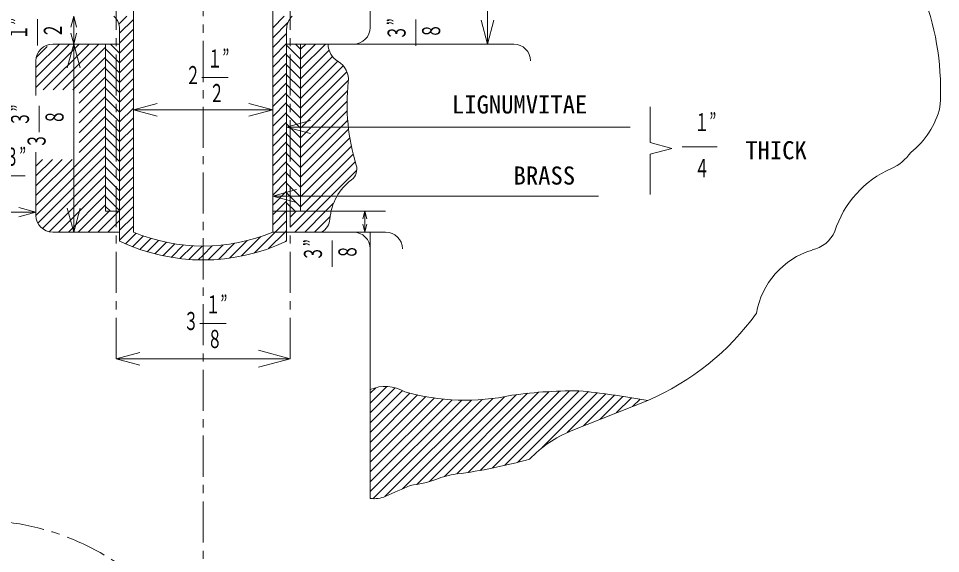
# Model space of a CAD drawing. Units: millimetres, scale not verified. Extents: x -6153 to 6153, y -4352 to 4352.
# Drawn here: x 2449 to 4131, y 1168 to 2144 of the extents above; entities that cross this region are included whole.
import ezdxf
from ezdxf.enums import TextEntityAlignment as Align

# ---------------------------------------------------------------- set-up
doc = ezdxf.new("R2010")
doc.units = ezdxf.units.MM
doc.header["$LTSCALE"] = 15
doc.linetypes.add('CHAIN1', pattern=[8, 5, -1, 1, -1])
for name, color, linetype, lineweight in [('0-0_0', 3, 'Continuous', 18), ('0-1_芯', 4, 'CHAIN1', 18), ('0-2_寸法', 2, 'Continuous', 18)]:
    doc.layers.add(name, color=color, linetype=linetype, lineweight=lineweight)
doc.styles.add('ＭＳ ゴシック', font='')
doc.styles.get('ＭＳ ゴシック').set_extended_font_data('MS Gothic')

msp = doc.modelspace()

# ---------------------------------------------------------------- linework, layer by layer
at = {"layer": '0-0_0'}
for p, q in [((3090.96, 2127.39), (3090.96, 3564.31)), ((2659.16, 2165.86), (2659.16, 1754.01)), ((2913.16, 2165.55), (2913.16, 1754.01)), ((2632.57, 2133.39), (2646.89, 2147.71)), ((2633.76, 2116.62), (2659.16, 2142.02)), ((2913.16, 2126.61), (2934.25, 2147.71)), ((2913.16, 2108.65), (2940.72, 2136.21)), ((2633.76, 2098.66), (2659.16, 2124.06)), ((2633.76, 2124.01), (2633.76, 1737.52)), ((2938.56, 2124.01), (2938.56, 1737.52)), ((2633.76, 2080.7), (2659.16, 2106.1)), ((2913.16, 2090.69), (2938.56, 2116.09)), ((2481.36, 2018.1), (2560.17, 2096.91)), ((2481.36, 2054.02), (2524.24, 2096.91)), ((2481.36, 2036.06), (2542.2, 2096.91)), ((2481.99, 2072.62), (2501.77, 2092.39)), ((2494.56, 2013.34), (2578.13, 2096.91)), ((2633.76, 2096.91), (2511.84, 2096.91)), ((2512.52, 2013.34), (2596.09, 2096.91)), ((2530.48, 2013.34), (2608.36, 2091.22)), ((2608.36, 2096.91), (2608.36, 1792.11)), ((2608.36, 2088.14), (2633.76, 2062.74)), ((2633.76, 2080.7), (2617.55, 2096.91)), ((2633.76, 2062.74), (2659.16, 2088.14)), ((2913.16, 2072.73), (2938.56, 2098.13)), ((2938.56, 2096.91), (3060.48, 2096.91)), ((2938.56, 2095.05), (2963.96, 2069.65)), ((2963.96, 2087.61), (2954.66, 2096.91)), ((3009.18, 2096.91), (2963.96, 2051.69)), ((2991.22, 2096.91), (2963.96, 2069.65)), ((2963.96, 2087.61), (2973.26, 2096.91)), ((2963.96, 2096.91), (2963.96, 1792.11)), ((3015.99, 2085.76), (2963.96, 2033.73)), ((3060.48, 2096.91), (3352.9, 2096.91)), ((2548.44, 2013.34), (2608.36, 2073.26)), ((2608.36, 2070.18), (2633.76, 2044.78)), ((2633.76, 2044.78), (2659.16, 2070.18)), ((2913.16, 2054.77), (2938.56, 2080.17)), ((2938.56, 2077.09), (2963.96, 2051.69)), ((3022.28, 2074.08), (2963.96, 2015.77)), ((2481.36, 2066.43), (2481.36, 2003.08)), ((2560.31, 2007.25), (2608.36, 2055.3)), ((2608.36, 2052.22), (2633.76, 2026.82)), ((2633.76, 2026.82), (2659.16, 2052.22)), ((2913.16, 2036.81), (2938.56, 2062.21)), ((2938.56, 2059.13), (2963.96, 2033.73)), ((3031.81, 2065.66), (2963.96, 1997.81)), ((3041.68, 2057.57), (2963.96, 1979.85)), ((2560.31, 1989.29), (2608.36, 2037.34)), ((2913.16, 2018.85), (2938.56, 2044.25)), ((2938.56, 2041.17), (2963.96, 2015.77)), ((3048.49, 2046.42), (2963.96, 1961.89)), ((2560.31, 1971.33), (2608.36, 2019.38)), ((2608.36, 2034.26), (2633.76, 2008.86)), ((2633.76, 2008.86), (2659.16, 2034.26)), ((2913.16, 2000.89), (2938.56, 2026.29)), ((2938.56, 2023.21), (2963.96, 1997.81)), ((3051.17, 2031.14), (2963.96, 1943.92)), ((2608.36, 2016.3), (2633.76, 1990.9)), ((2633.76, 1990.9), (2659.16, 2016.3)), ((2913.16, 1982.93), (2938.56, 2008.33)), ((2938.56, 2005.25), (2963.96, 1979.85)), ((3049.53, 2011.54), (2963.96, 1925.96)), ((2560.31, 1953.37), (2608.36, 2001.42)), ((2608.36, 1998.33), (2633.76, 1972.93)), ((2633.76, 1972.93), (2659.16, 1998.33)), ((2913.16, 1964.97), (2938.56, 1990.37)), ((2938.56, 1987.29), (2963.96, 1961.89)), ((3048.8, 1992.84), (2963.96, 1908)), ((2560.31, 1935.41), (2608.36, 1983.46)), ((2608.36, 1980.37), (2633.76, 1954.97)), ((2633.76, 1954.97), (2659.16, 1980.37)), ((2913.16, 1947.01), (2938.56, 1972.41)), ((2938.56, 1969.32), (2963.96, 1943.92)), ((3048.95, 1975.04), (2963.96, 1890.04)), ((2560.31, 1917.45), (2608.36, 1965.5)), ((2608.36, 1962.41), (2633.76, 1937.01)), ((2633.76, 1937.01), (2659.16, 1962.41)), ((2913.16, 1929.05), (2938.56, 1954.45)), ((2938.56, 1951.36), (2963.96, 1925.96)), ((3049.89, 1958.01), (2963.96, 1872.08)), ((2560.31, 1899.49), (2608.36, 1947.53)), ((2608.36, 1944.45), (2633.76, 1919.05)), ((2633.76, 1919.05), (2659.16, 1944.45)), ((2913.16, 1911.09), (2938.56, 1936.49)), ((3051.51, 1941.68), (2963.96, 1854.12)), ((2481.36, 1802.57), (2608.36, 1929.57)), ((2608.36, 1926.49), (2633.76, 1901.09)), ((2633.76, 1901.09), (2659.16, 1926.49)), ((2913.16, 1893.12), (2938.56, 1918.52)), ((2938.56, 1933.4), (2963.96, 1908)), ((3053.75, 1925.96), (2963.96, 1836.16)), ((2481.36, 1784.61), (2608.36, 1911.61)), ((2608.36, 1908.53), (2633.76, 1883.13)), ((2633.76, 1883.13), (2659.16, 1908.53)), ((2913.16, 1875.16), (2938.56, 1900.56)), ((2938.56, 1915.44), (2963.96, 1890.04)), ((3056.56, 1910.8), (2963.96, 1818.2)), ((2481.36, 1900.05), (2481.36, 1784.49)), ((2481.36, 1820.54), (2547.23, 1886.41)), ((2481.36, 1874.42), (2493.35, 1886.41)), ((2481.36, 1856.46), (2511.31, 1886.41)), ((2481.36, 1838.5), (2529.27, 1886.41)), ((2484.91, 1770.21), (2608.36, 1893.65)), ((2608.36, 1890.57), (2633.76, 1865.17)), ((2633.76, 1865.17), (2659.16, 1890.57)), ((2938.56, 1897.48), (2963.96, 1872.08)), ((2963.96, 1800.24), (3059.88, 1896.17)), ((2493.11, 1760.44), (2608.36, 1875.69)), ((2608.36, 1872.61), (2633.76, 1847.21)), ((2633.76, 1847.21), (2659.16, 1872.61)), ((2913.16, 1857.2), (2938.56, 1882.6)), ((2938.56, 1879.52), (2963.96, 1854.12)), ((2944.91, 1763.23), (3063.69, 1882.01)), ((2505.34, 1754.71), (2608.36, 1857.73)), ((2608.36, 1854.65), (2633.76, 1829.25)), ((2633.76, 1829.25), (2659.16, 1854.65)), ((2913.16, 1839.24), (2938.56, 1864.64)), ((2938.56, 1861.56), (2963.96, 1836.16)), ((2991.75, 1792.11), (3066.48, 1866.84)), ((2522.59, 1754.01), (2608.36, 1839.77)), ((2608.36, 1836.69), (2633.76, 1811.29)), ((2633.76, 1811.29), (2659.16, 1836.69)), ((2913.16, 1821.28), (2938.56, 1846.68)), ((2938.56, 1843.6), (2963.96, 1818.2)), ((2540.55, 1754.01), (2608.36, 1821.81)), ((2633.76, 1793.33), (2608.36, 1818.73)), ((2633.76, 1793.33), (2659.16, 1818.73)), ((2913.16, 1803.32), (2938.56, 1828.72)), ((2963.96, 1800.24), (2938.56, 1825.64)), ((2558.51, 1754.01), (2608.36, 1803.85)), ((2617.02, 1792.11), (2608.36, 1800.77)), ((2612.4, 1754.01), (2659.16, 1800.77)), ((2919.9, 1792.11), (2938.56, 1810.76)), ((2954.13, 1792.11), (2938.56, 1807.68)), ((3009.71, 1792.11), (3024.16, 1806.56)), ((2576.48, 1754.01), (2614.58, 1792.11)), ((2594.44, 1754.01), (2632.54, 1792.11)), ((2607.66, 1785.2), (2608.36, 1785.89)), ((2608.36, 1792.11), (2633.76, 1792.11)), ((2633.76, 1757.41), (2659.16, 1782.81)), ((2938.56, 1792.11), (2913.16, 1792.11)), ((2913.16, 1785.36), (2919.9, 1792.11)), ((2963.96, 1792.11), (2938.56, 1792.11)), ((2944.91, 1781.19), (2955.83, 1792.11)), ((2953.65, 1754.01), (2991.75, 1792.11)), ((2971.61, 1754.01), (3009.71, 1792.11)), ((2917.73, 1754.01), (2938.56, 1774.84)), ((2989.57, 1754.01), (3017.96, 1782.4)), ((2633.76, 1754.01), (2511.84, 1754.01)), ((2633.76, 1739.45), (2659.16, 1764.85)), ((2644.79, 1732.52), (2664.22, 1751.95)), ((2879.35, 1715.64), (2917.73, 1754.01)), ((2913.16, 1754.01), (3119.13, 1754.01)), ((3090.96, 1754.01), (3090.96, 1268.24)), ((2657.52, 1727.29), (2677.3, 1747.07)), ((2670.67, 1722.48), (2690.85, 1742.66)), ((2684.27, 1718.12), (2704.91, 1738.76)), ((2698.34, 1714.22), (2719.52, 1735.4)), ((2712.91, 1710.83), (2734.71, 1732.64)), ((2814.15, 1704.31), (2843.45, 1733.62)), ((2834.27, 1706.48), (2866.27, 1738.47)), ((2855.86, 1710.11), (2891.68, 1745.92)), ((2935.92, 1736.28), (2938.56, 1738.92)), ((2728.03, 1707.99), (2750.57, 1730.53)), ((2743.74, 1705.75), (2767.15, 1729.15)), ((2760.12, 1704.16), (2784.57, 1728.61)), ((2795.2, 1703.32), (2822.49, 1730.61)), ((3090.96, 1442.31), (3121.16, 1472.51)), ((3090.96, 1460.27), (3100.99, 1470.3)), ((3090.96, 1424.35), (3136.74, 1470.13)), ((3090.96, 1406.39), (3149.72, 1465.15)), ((3291.31, 1319.37), (3435.93, 1463.99)), ((3313.42, 1323.51), (3454.25, 1464.35)), ((3336.21, 1328.35), (3472.15, 1464.29)), ((3090.96, 1388.43), (3162.95, 1460.41)), ((3090.96, 1370.46), (3177.47, 1456.98)), ((3090.96, 1352.5), (3192.46, 1454)), ((3090.96, 1334.54), (3207.95, 1451.53)), ((3090.96, 1316.58), (3223.99, 1449.61)), ((3090.96, 1298.62), (3240.63, 1448.29)), ((3090.96, 1280.66), (3257.94, 1447.64)), ((3096.02, 1267.77), (3276, 1447.74)), ((3117.78, 1271.56), (3294.91, 1448.69)), ((3150.04, 1285.86), (3314.83, 1450.65)), ((3175.86, 1293.72), (3335.95, 1453.81)), ((3199.25, 1299.15), (3357.65, 1457.55)), ((3226.34, 1308.28), (3378.06, 1459.99)), ((3248.93, 1312.91), (3397.87, 1461.85)), ((3269.84, 1315.86), (3417.15, 1463.17)), ((3359.78, 1333.96), (3488.84, 1463.01)), ((3404.73, 1360.95), (3504.78, 1461)), ((3450.03, 1388.29), (3520.63, 1458.89)), ((3597.41, 1447.08), (3457.76, 1391.54)), ((3480.15, 1400.44), (3536.38, 1456.68)), ((3509.97, 1412.3), (3552.04, 1454.37)), ((3539.79, 1424.16), (3567.6, 1451.97)), ((3569.61, 1436.02), (3583.07, 1449.48))]:
    msp.add_line(p, q, dxfattribs=at)
for points in [[(2913.16, 1767.4), (2937.86, 1792.11), (2938.56, 1792.8)], [(2905.51, 1723.84), (2935.69, 1754.01), (2938.56, 1756.88)], [(2777.23, 1703.32), (2786.16, 1712.24), (2802.95, 1729.03)]]:
    msp.add_lwpolyline(points, dxfattribs=at)
for centre, radius, start, end in [((3646.09, 2014.34), 485.15, 356.13874, 20.50567), ((2603.03, 2124.86), 30.75, 358.4247, 47.99771), ((2969.29, 2124.86), 30.75, 132.00229, 181.5753), ((3060.48, 2127.39), 30.48, 270, 0), ((2511.84, 2066.43), 30.48, 90, 180), ((3051.18, 2097.17), 36.99, 180.40468, 239.37496), ((3352.9, 2066.43), 30.48, 0, 90), ((3012.76, 2032.27), 38.43, 353.80592, 59.37496), ((3427.3, 1987.28), 378.54, 173.80592, 197.10413), ((3983.97, 2018.01), 150.62, 308.13533, 346.03728), ((4008.13, 1946.58), 83.39, 293.69256, 325.65436), ((3042.48, 1868.86), 24.08, 306.97958, 17.10413), ((4117.01, 1698.48), 187.56, 113.69256, 162.30042), ((3117.05, 1769.83), 99.89, 126.97958, 175.34514), ((2511.84, 1784.49), 30.48, 180, 270), ((2987.12, 1780.41), 30.48, 299.96284, 355.34514), ((2786.16, 2058.81), 330.2, 247.38014, 292.61986), ((3060.48, 1723.53), 30.48, 0, 90), ((3119.13, 1723.53), 30.48, 0, 90), ((3884.02, 1779.25), 59.27, 282.60853, 336.37308), ((2786.16, 2058.81), 355.6, 244.62307, 295.37693), ((3940.02, 1581.05), 146.81, 107.05532, 170.24513), ((3408.41, 1885.29), 477.23, 293.33039, 324.1704), ((3118.54, 1403.27), 69.29, 59.2695, 113.46045), ((3460.49, 686.5), 777.88, 88.60078, 98.2218), ((3203.75, -857.58), 2338.04, 80.3067, 83.22713), ((3264.75, 1857.84), 410.26, 254.33208, 281.88593), ((3536.18, 1194.34), 212.22, 111.68756, 136.7654), ((3125.16, 2267.17), 962.25, 277.36864, 285.45437), ((3268.04, 1162.28), 151.84, 97.36864, 112.19471), ((3140.2, 1500.29), 209.63, 276.50543, 289.64844), ((9541.87, -13151.26), 15788.79, 113.8255, 114.00317), ((3098.26, 1319.16), 51.44, 261.83557, 294.00317)]:
    msp.add_arc(centre, radius, start, end, dxfattribs=at)
at = {"layer": '0-1_芯'}
for p, q in [((2786.16, -372.2), (2786.16, 3458.88)), ((2627.41, 1522.98), (2627.41, 2641.91)), ((2944.91, 1522.98), (2944.91, 2641.91))]:
    msp.add_line(p, q, dxfattribs=at)
msp.add_arc((2373.6, 771.14), 457.2, 359.33936, 89.37658, dxfattribs=at)
at = {"layer": '0-2_寸法'}
for p, q in [((3304.87, 2096.91), (3304.87, 2604.91)), ((2483.92, 2094.61), (2483.92, 2142.7)), ((2550.14, 2147.71), (2544.84, 2127.91)), ((2550.14, 2147.71), (2555.45, 2127.91)), ((2550.14, 2147.71), (2550.14, 2096.91)), ((3173.95, 2093.85), (3173.95, 2141.94)), ((3304.87, 2096.91), (3293.22, 2140.37)), ((3304.87, 2096.91), (3316.52, 2140.37)), ((2550.14, 2096.91), (2544.73, 2117.11)), ((2550.14, 2096.91), (2555.56, 2117.11)), ((2550.14, 2096.91), (2538.5, 2053.44)), ((2550.14, 2096.91), (2561.79, 2053.44)), ((2550.14, 2096.91), (2550.14, 1754.01)), ((2783.93, 2035.89), (2832.02, 2035.89)), ((2487.03, 1936.55), (2487.03, 1984.64)), ((2659.16, 1977.23), (2702.63, 1988.88)), ((2913.16, 1977.23), (2869.69, 1988.88)), ((2659.16, 1977.23), (2913.16, 1977.23)), ((2659.16, 1977.23), (2702.63, 1965.58)), ((2913.16, 1977.23), (2869.69, 1965.58)), ((3601.85, 1982.38), (3601.85, 1917.2)), ((2938.56, 1945.73), (2982.03, 1957.37)), ((2938.56, 1945.73), (2982.03, 1934.08)), ((3565.17, 1945.73), (2938.56, 1945.73)), ((3640.85, 1906.75), (3601.85, 1917.2)), ((3640.85, 1906.75), (3601.85, 1896.3)), ((3659.75, 1909.54), (3723.87, 1909.54)), ((3601.85, 1896.3), (3601.85, 1822.91)), ((2413.34, 1856.74), (2461.43, 1856.74)), ((2913.16, 1819.87), (2956.63, 1831.51)), ((3507.31, 1819.87), (2913.16, 1819.87)), ((2913.16, 1819.87), (2956.63, 1808.22)), ((2405.16, 1790.43), (2481.36, 1790.43)), ((2481.36, 1790.43), (2450.12, 1798.8)), ((2481.36, 1790.43), (2450.12, 1782.06)), ((2550.14, 1754.01), (2538.5, 1797.47)), ((2550.14, 1754.01), (2561.79, 1797.47)), ((2963.96, 1792.11), (3119.13, 1792.11)), ((3081.15, 1792.11), (3077.41, 1778.14)), ((3081.15, 1792.11), (3084.89, 1778.14)), ((3081.15, 1792.11), (3081.15, 1754.01)), ((3081.15, 1754.01), (3077.34, 1768.24)), ((3081.15, 1754.01), (3084.97, 1768.24)), ((3021.33, 1690.73), (3021.33, 1738.82)), ((2780.38, 1587.3), (2828.47, 1587.3)), ((2627.41, 1522.98), (2670.88, 1534.63)), ((2944.91, 1522.98), (2886.95, 1538.51)), ((2627.41, 1522.98), (2670.88, 1511.33))]:
    msp.add_line(p, q, dxfattribs=at)
msp.add_lwpolyline([(2627.41, 1522.98), (2944.91, 1522.98), (2886.95, 1507.45)], dxfattribs=at)

# ---------------------------------------------------------------- texts
at = {"layer": '0-2_寸法', "style": 'ＭＳ ゴシック', "width": 0.6}
for s, p in [('１”', (2475.49, 2104.9)), ('３”', (3165.52, 2104.13)), ('２', (2538.52, 2108.26)), ('８', (3228.55, 2107.49)), ('３”', (2478.6, 1946.84)), ('８', (2541.63, 1950.2)), ('３', (2508.87, 1906.8)), ('３”', (3012.9, 1701.02)), ('８', (3075.93, 1704.38))]:
    msp.add_text(s, height=32.99, rotation=90, dxfattribs=at).set_placement(p, align=Align.BOTTOM_LEFT)
for s, p in [('１”', (2794.22, 2044.31)), ('２', (2754.18, 2014.05)), ('２', (2797.57, 1981.28)), ('１”', (3682.47, 1928.28)), ('３”', (2423.63, 1865.16)), ('４', (3682.45, 1844.24)), ('１”', (2790.67, 1595.72)), ('３', (2750.63, 1565.45)), ('８', (2794.03, 1532.69))]:
    msp.add_text(s, height=32.99, dxfattribs=at).set_placement(p, align=Align.BOTTOM_LEFT)
at = {"layer": '0-2_寸法', "style": 'ＭＳ ゴシック'}
for s, p in [('LIGNUMVITAE', (3240.09, 1960.49)), ('THICK', (3775.05, 1877.02)), ('BRASS', (3352.44, 1830.85))]:
    msp.add_text(s, height=32.99, dxfattribs=at).set_placement(p, align=Align.BOTTOM_LEFT)

doc.saveas('drawing.dxf')
